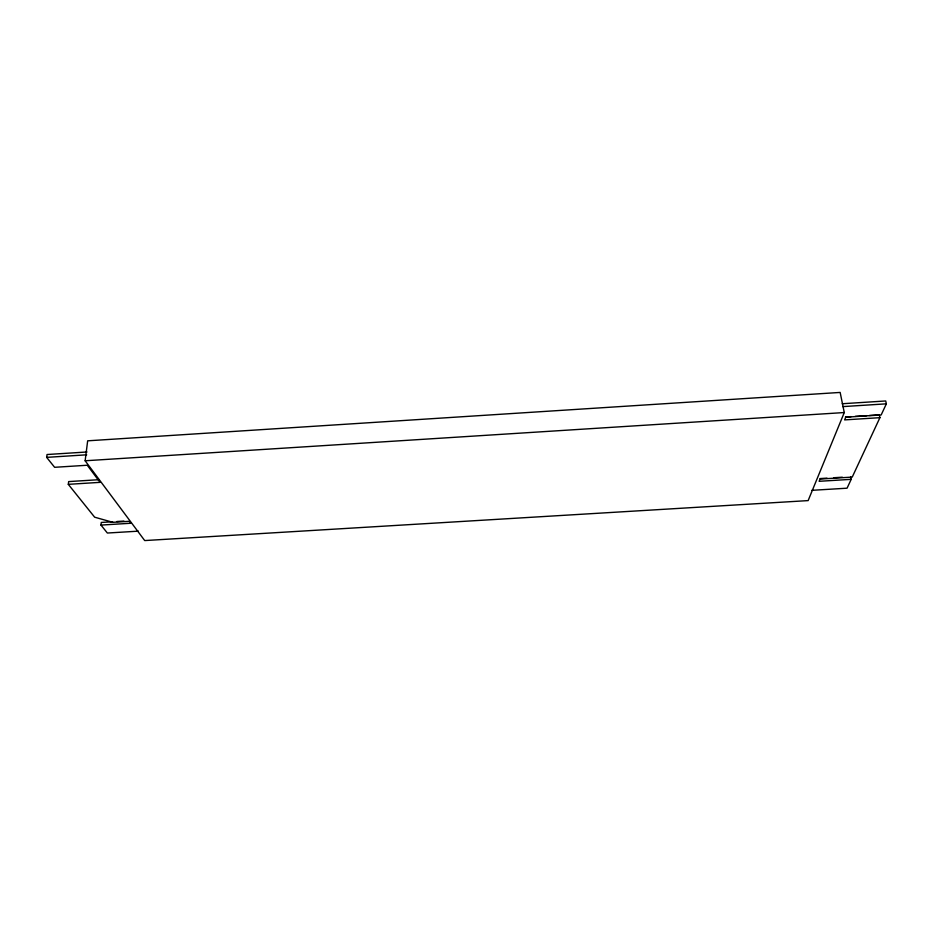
<?xml version="1.0" encoding="UTF-8"?>
<svg xmlns="http://www.w3.org/2000/svg" width="933" height="933" viewBox="0 0 933 933"><rect width="100%" height="100%" fill="white"/><g stroke="black" fill="none" stroke-linecap="round" stroke-linejoin="round"><path stroke-width="1.4" d="M138.376 531.157L107.365 533.035L100.974 525.081L101.277 522.457L112.59 521.769M85.148 460.774L87.667 440.819L840.155 392.431L844.272 412.549L808.141 500.601L144.708 540.569L85.148 460.774L844.272 412.549M100.974 525.081L130.69 523.261L129.232 521.314L112.846 522.317L94.653 517.197L68.296 484.344L68.657 481.591L98.956 479.69M68.296 484.344L100.076 482.349L87.27 465.24L54.627 467.305L46.65 457.368L47.058 454.523L87.026 451.98M850.651 476.693L851.188 479.34L847.071 488.192L811.815 490.326M869.416 415.465L879.283 414.847L879.912 417.669L852.237 477.09L820.06 479.049L819.127 481.3L851.188 479.34M842.231 403.744L885.709 400.968L886.35 403.837L881.172 414.952L845.753 417.191L844.633 419.897L879.912 417.669M46.65 457.368L86.676 454.814M842.814 406.613L886.35 403.837M845.461 416.981L851.106 416.631M855.328 416.363L866.605 415.651M116.835 521.512L123.902 521.081M820.025 478.571L826.988 478.139M833.95 477.719L842.301 477.206"/></g></svg>
